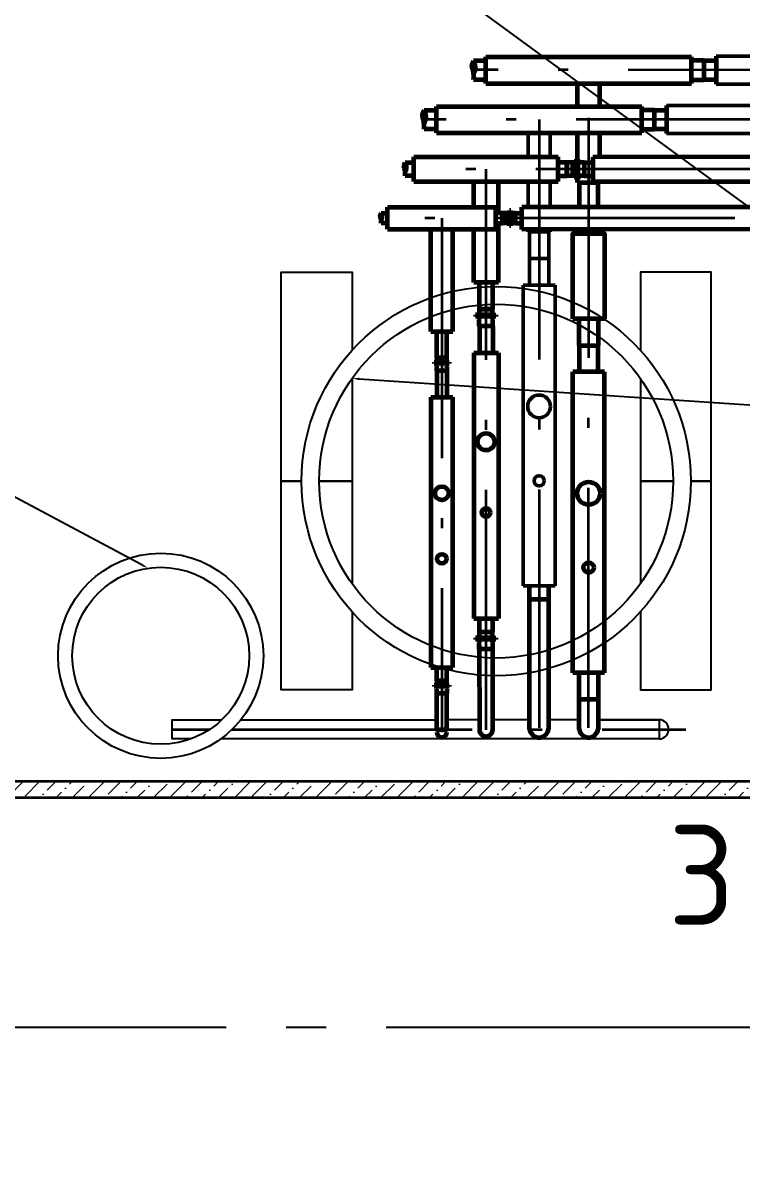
# Model space of a CAD drawing. Header units: metres. Extents: x 1563 to 4966, y -517 to 1463.
# Drawn here: x 2667.75 to 2685.72, y -1.76 to 27.13 of the extents above; entities that cross this region are included whole.
import ezdxf
from ezdxf import colors
from ezdxf.entities.mleader import LeaderData, LeaderLine
from ezdxf.enums import TextEntityAlignment as Align
from ezdxf.math import Vec2, Vec3

# ---------------------------------------------------------------- set-up
doc = ezdxf.new("R2018")
doc.units = ezdxf.units.M
for name, pattern in [('ACAD_ISO04W100', [30, 24, -3, 0, -3]), ('ACAD_ISO10W100', [18.5, 12, -3, 0.5, -3]), ('DASHDOT_axis', [24, 20, -1.5, 1, -1.5])]:
    doc.linetypes.add(name, pattern=pattern)
for name, color, linetype, lineweight in [('Основной', 1, 'Continuous', 60), ('таблица', 251, 'Continuous', 35), ('шриховка', 251, 'ACAD_ISO04W100', 15)]:
    doc.layers.add(name, color=color, linetype=linetype, lineweight=lineweight)
doc.styles.add('GOST', font='GOST.shx', dxfattribs={"oblique": 15})
doc.styles.get("Standard").update_dxf_attribs({"font": 'GOST Common.ttf'})
doc.dimstyles.new('М 1 к 200', dxfattribs={"dimtxt": 3.5, "dimasz": 3, "dimexe": 1.25, "dimexo": 0, "dimgap": 1, "dimtad": 1, "dimdec": 0, "dimlfac": 200, "dimzin": 0, "dimdsep": 46, "dimtxsty": 'GOST', "dimblk": 'OBLIQUE', "dimcen": 5, "dimclrd": 256, "dimclre": 256, "dimclrt": 256, "dimazin": 2, "dimtfac": 1, "dimtdec": 0, "dimtmove": 0, "dimatfit": 3, "dimldrblk": 'NONE', "dimfxl": 1.25, "dimtolj": 1, "dimtzin": 0, "dimlwd": 20, "dimlwe": 20, "dimarcsym": 2})
pattern_1 = [(45, (-5955.2925, -1907.5019), (0.152215341, 0.558122918), [0.71755, -0.14351, 0, -0.14351])]

# ---------------------------------------------------------------- blocks, each defined once
blk = doc.blocks.new('Лоток')
at = {"layer": 'шриховка'}
h = blk.add_hatch(dxfattribs=at)
h.set_pattern_fill('ANSI36', color=256, scale=0.0904)
h.set_pattern_definition(pattern_1)
h.paths.add_polyline_path([(30, 5.75), (30, 6.15), (0, 6.15), (0, 5.75)])
h = blk.add_hatch(dxfattribs=at)
h.set_pattern_fill('ANSI36', color=256, scale=0.0904)
h.set_pattern_definition(pattern_1)
h.paths.add_polyline_path([(30, -6.15), (30, -5.75), (0, -5.75), (0, -6.15)])
blk.add_lwpolyline([(0, -5.75), (30, -5.75), (30, -6.15), (0, -6.15)], close=True)
at = {"layer": 'таблица'}
for p, q in [((30, 5.75), (0, 5.75)), ((30, -5.75), (0, -5.75))]:
    blk.add_line(p, q, dxfattribs=at)
blk.add_lwpolyline([(30, 6.15), (0, 6.15), (0, -6.15), (30, -6.15)], close=True, dxfattribs=at)
blk = doc.blocks.new('_Oblique')
at = {"color": 0, "linetype": 'ByBlock', "lineweight": -2}
blk.add_line((-0.5, -0.5), (0.5, 0.5), dxfattribs=at)
blk = doc.blocks.new('*D168')
at = {"lineweight": 20, "transparency": 16777216}
for p, q in [((2659.944, 2.02), (2659.944, -33.075)), ((2689.944, 2.02), (2689.944, -33.075)), ((2689.944, -31.825), (2659.944, -31.825))]:
    blk.add_line(p, q, dxfattribs=at)
at = {"layer": 'Defpoints', "color": 0, "lineweight": 50, "transparency": 16777216}
for p in [(2659.944, 2.02), (2689.944, 2.02), (2659.944, -31.825)]:
    blk.add_point(p, dxfattribs=at)
at = {"lineweight": 20, "transparency": 16777216, "xscale": 3, "yscale": 3, "zscale": 3, "rotation": 180}
blk.add_blockref('_Oblique', (2659.944, -31.825), dxfattribs=at)
at = {"lineweight": 20, "transparency": 16777216, "xscale": 3, "yscale": 3, "zscale": 3}
blk.add_blockref('_Oblique', (2689.944, -31.825), dxfattribs=at)
at = {"lineweight": 50, "transparency": 16777216, "insert": (2674.944, -29.575), "char_height": 2.5, "attachment_point": 5, "bg_fill": 3, "box_fill_scale": 1.1, "bg_fill_color": 256, "bg_fill_true_color": 13158600, "bg_fill_transparency": 0}
blk.add_mtext('\\A1;6000', dxfattribs=at)
blk = doc.blocks.new('_None')
blk = doc.blocks.new('*D187')
at = {"lineweight": 20, "transparency": 16777216}
for p, q in [((2627.295, 7.189), (2627.295, -41.075)), ((2696.795, 7.189), (2696.795, -41.075)), ((2696.795, -39.825), (2627.295, -39.825))]:
    blk.add_line(p, q, dxfattribs=at)
at = {"layer": 'Defpoints', "color": 0, "lineweight": 50, "transparency": 16777216}
for p in [(2627.295, 7.189), (2696.795, 7.189), (2627.295, -39.825)]:
    blk.add_point(p, dxfattribs=at)
at = {"lineweight": 20, "transparency": 16777216, "xscale": 3, "yscale": 3, "zscale": 3, "rotation": 180}
blk.add_blockref('_Oblique', (2627.295, -39.825), dxfattribs=at)
at = {"lineweight": 20, "transparency": 16777216, "xscale": 3, "yscale": 3, "zscale": 3}
blk.add_blockref('_Oblique', (2696.795, -39.825), dxfattribs=at)
at = {"lineweight": 50, "transparency": 16777216, "insert": (2662.045, -37.575), "char_height": 2.5, "attachment_point": 5, "bg_fill": 3, "box_fill_scale": 1.1, "bg_fill_color": 256, "bg_fill_true_color": 13158600, "bg_fill_transparency": 0}
blk.add_mtext('\\A1;13900', dxfattribs=at)
blk = doc.blocks.new('*U318')
blk.add_attdef('РАЗРАБОТАЛ', text='', height=2.5).set_placement((424.501, -264.224), align=Align.MIDDLE_LEFT)
at = {"flags": 8}
for tag, height, p in [('ДАТА', 2.5, (464.074, -264.402)), ('ЛИСТ', 3, (560.388, -271.915)), ('ЛИСТОВ', 3, (577.888, -271.915)), ('ФОРМАТ', 3, (554.972, -294.745))]:
    blk.add_attdef(tag, text='', height=height, dxfattribs=at).set_placement(p, align=Align.MIDDLE_CENTER)
blk.add_attdef('ПРОВЕРИЛ', (424.749, -270.729), '', height=2.5)
at = {"lineweight": 30, "flags": 104}
for tag, p in [('ТЕПЛОВЫЕ_СЕТИ', (504, -269.5)), ('ИМЯ_ЧЕРТЕЖА', (504, -284.5))]:
    blk.add_attdef(tag, text='', height=3, dxfattribs=at).set_placement(p, align=Align.MIDDLE_CENTER)

msp = doc.modelspace()

# ---------------------------------------------------------------- linework, layer by layer
at = {"lineweight": 50}
for p, q in [((2696.1558, 26.3074), (2685.0721, 26.3074)), ((2696.1558, 25.6074), (2685.0721, 25.6074)), ((2694.8294, 25.0693), (2683.8334, 25.0693)), ((2694.8294, 24.3693), (2683.8334, 24.3693)), ((2682.1266, 19.0762), (2681.6488, 19.0762)), ((2682.1266, 10.2285), (2681.6488, 10.2285))]:
    msp.add_line(p, q, dxfattribs=at)
at = {"lineweight": 60}
for p, q in [((2679.0122, 26.1961), (2679.321, 26.1961)), ((2679.321, 26.288), (2684.4543, 26.288)), ((2684.4543, 25.6262), (2684.4543, 26.288)), ((2684.7632, 26.1961), (2684.4543, 26.1961)), ((2684.7632, 26.1961), (2685.0721, 26.1961)), ((2679.321, 25.7181), (2679.0122, 25.7181)), ((2679.321, 25.6262), (2684.4543, 25.6262)), ((2684.4543, 25.7181), (2684.7632, 25.7181)), ((2685.0721, 25.7181), (2684.7632, 25.7181)), ((2677.7735, 24.958), (2678.0823, 24.958)), ((2678.0823, 25.05), (2683.2156, 25.05)), ((2683.2156, 24.3881), (2683.2156, 25.05)), ((2683.5245, 24.958), (2683.2156, 24.958)), ((2683.5245, 24.958), (2683.8334, 24.958)), ((2678.0823, 24.48), (2677.7735, 24.48)), ((2678.0823, 24.3881), (2683.2156, 24.3881)), ((2683.2156, 24.48), (2683.5245, 24.48)), ((2683.8334, 24.48), (2683.5245, 24.48)), ((2681.6112, 23.1494), (2682.1642, 23.1494)), ((2681.6488, 23.1494), (2681.6488, 22.5328)), ((2682.1266, 22.5328), (2682.1266, 23.1494)), ((2681.6488, 21.8692), (2681.6488, 21.9798)), ((2682.1266, 21.9798), (2682.1266, 21.8692)), ((2682.2858, 19.7398), (2681.4895, 19.7398)), ((2681.6488, 19.0762), (2681.6488, 19.7398)), ((2682.1266, 19.7398), (2682.1266, 19.0762)), ((2681.6488, 19.0762), (2681.6488, 18.4126)), ((2681.6488, 19.0762), (2682.1266, 19.0762)), ((2681.6488, 19.0762), (2682.1266, 19.0762)), ((2682.1266, 18.4126), (2682.1266, 19.0762)), ((2682.2858, 18.4126), (2681.4895, 18.4126)), ((2681.4895, 10.892), (2681.4895, 18.4126)), ((2682.2858, 10.892), (2682.2858, 18.4126)), ((2682.2858, 10.892), (2681.4895, 10.892)), ((2681.6488, 9.4676), (2681.6488, 10.892)), ((2682.1266, 10.892), (2682.1266, 9.4753)), ((2681.6488, 10.2285), (2682.1266, 10.2285)), ((2681.6488, 10.2285), (2682.1266, 10.2285))]:
    msp.add_line(p, q, dxfattribs=at)
at = {"color": 3, "linetype": 'ACAD_ISO10W100', "lineweight": 35, "ltscale": 0.5}
for p, q in [((2698.1278, 25.957), (2678.9948, 25.9616)), ((2696.824, 24.7183), (2677.7561, 24.7235)), ((2671.4784, 9.4753), (2672.4175, 9.4753)), ((2672.978, 9.4753), (2684.3181, 9.4753))]:
    msp.add_line(p, q, dxfattribs=at)
at = {"color": 4, "lineweight": 60}
for p, q in [((2677.5173, 23.7895), (2681.1279, 23.7895)), ((2681.1279, 23.1701), (2681.1279, 23.7895)), ((2681.6275, 23.732), (2681.5828, 23.732)), ((2681.5828, 23.2291), (2681.5828, 23.732)), ((2681.6275, 23.6439), (2681.6275, 23.732)), ((2694.725, 23.7902), (2681.9904, 23.7854)), ((2677.3, 23.6479), (2677.5173, 23.6479)), ((2681.3452, 23.6479), (2681.1279, 23.6479)), ((2681.3452, 23.3117), (2681.3452, 23.6495)), ((2681.4905, 23.6495), (2681.3452, 23.6495)), ((2681.5222, 23.6439), (2681.4905, 23.6495)), ((2681.4905, 23.3117), (2681.4905, 23.6495)), ((2681.5828, 23.6439), (2681.5222, 23.6439)), ((2681.7732, 23.6439), (2681.6275, 23.6439)), ((2681.6275, 23.3173), (2681.6275, 23.6439)), ((2681.7732, 23.6439), (2681.9904, 23.6439)), ((2681.7732, 23.6398), (2681.7732, 23.3213)), ((2681.7732, 23.6398), (2681.7732, 23.3213)), ((2677.5173, 23.3117), (2677.3, 23.3117)), ((2677.5173, 23.1701), (2681.1279, 23.1701)), ((2681.1279, 23.3117), (2681.3452, 23.3117)), ((2681.4905, 23.3117), (2681.3452, 23.3117)), ((2681.5222, 23.3173), (2681.4905, 23.3117)), ((2681.5828, 23.3173), (2681.5222, 23.3173)), ((2681.6275, 23.2291), (2681.5828, 23.2291)), ((2681.7732, 23.3173), (2681.6275, 23.3173)), ((2681.6275, 23.3173), (2681.6275, 23.2291)), ((2681.9904, 23.3077), (2681.7732, 23.3077)), ((2694.725, 23.1709), (2681.9904, 23.1661)), ((2679.6323, 20.6485), (2679.0129, 20.6485)), ((2679.1545, 19.9849), (2679.1545, 20.6485)), ((2679.4907, 20.6485), (2679.1545, 20.6485)), ((2679.4907, 19.9849), (2679.4907, 20.6485)), ((2679.1504, 19.9849), (2679.1504, 19.8392)), ((2679.1545, 19.9849), (2679.4907, 19.9849)), ((2679.1545, 19.9849), (2679.4907, 19.9849)), ((2679.4907, 19.9849), (2679.1545, 19.9849)), ((2679.4907, 19.9849), (2679.1545, 19.9849)), ((2679.1545, 19.9849), (2679.473, 19.9849)), ((2679.477, 19.9849), (2679.477, 19.8392)), ((2679.1504, 19.8392), (2679.0623, 19.8392)), ((2679.0623, 19.8392), (2679.0623, 19.7945)), ((2679.5652, 19.7945), (2679.0623, 19.7945)), ((2679.1504, 19.7339), (2679.1448, 19.7022)), ((2679.1448, 19.7022), (2679.1448, 19.5569)), ((2679.477, 19.8392), (2679.1504, 19.8392)), ((2679.1504, 19.7945), (2679.1504, 19.7339)), ((2679.477, 19.8392), (2679.5652, 19.8392)), ((2679.477, 19.7945), (2679.477, 19.7339)), ((2679.477, 19.7339), (2679.4826, 19.7022)), ((2679.4826, 19.7022), (2679.4826, 19.5569)), ((2679.5652, 19.8392), (2679.5652, 19.7945)), ((2679.4826, 19.5569), (2679.1448, 19.5569)), ((2679.1545, 19.5569), (2679.1545, 18.8933)), ((2679.4907, 19.5569), (2679.4907, 18.8933)), ((2679.0129, 18.8933), (2679.6323, 18.8933)), ((2679.0129, 18.8933), (2679.0129, 12.2431)), ((2679.1545, 18.8933), (2679.4907, 18.8933)), ((2679.6323, 18.8933), (2679.6323, 12.2431)), ((2679.0129, 12.2431), (2679.6323, 12.2431)), ((2679.1545, 12.2431), (2679.4907, 12.2431)), ((2679.1504, 11.9114), (2679.1504, 11.7657)), ((2679.1545, 11.9114), (2679.473, 11.9114)), ((2679.477, 11.9114), (2679.477, 11.7657)), ((2679.1504, 11.7657), (2679.0623, 11.7657)), ((2679.0623, 11.7657), (2679.0623, 11.7209)), ((2679.5652, 11.7209), (2679.0623, 11.7209)), ((2679.1504, 11.6603), (2679.1448, 11.6287)), ((2679.1448, 11.6287), (2679.1448, 11.4834)), ((2679.477, 11.7657), (2679.1504, 11.7657)), ((2679.1504, 11.7209), (2679.1504, 11.6603)), ((2679.477, 11.7657), (2679.5652, 11.7657)), ((2679.477, 11.7209), (2679.477, 11.6603)), ((2679.477, 11.6603), (2679.4826, 11.6287)), ((2679.4826, 11.6287), (2679.4826, 11.4834)), ((2679.5652, 11.7657), (2679.5652, 11.7209)), ((2679.4826, 11.4834), (2679.1448, 11.4834))]:
    msp.add_line(p, q, dxfattribs=at)
at = {"color": 2, "lineweight": 60}
for p, q in [((2676.6997, 22.3823), (2676.8626, 22.3823)), ((2676.8626, 22.5328), (2679.5706, 22.5328)), ((2679.5706, 21.9798), (2679.5706, 22.5328)), ((2679.7336, 22.3823), (2679.5706, 22.3823)), ((2679.7336, 22.1302), (2679.7336, 22.3823)), ((2679.842, 22.3823), (2679.7336, 22.3823)), ((2679.8657, 22.3782), (2679.842, 22.3823)), ((2679.842, 22.1302), (2679.842, 22.3823)), ((2679.9109, 22.3782), (2679.8657, 22.3782)), ((2679.9443, 22.444), (2679.9109, 22.444)), ((2679.9109, 22.0686), (2679.9109, 22.444)), ((2679.9443, 22.3782), (2679.9443, 22.444)), ((2680.0531, 22.3782), (2679.9443, 22.3782)), ((2679.9443, 22.1344), (2679.9443, 22.3782)), ((2680.0531, 22.3782), (2680.216, 22.3782)), ((2693.8089, 22.533), (2680.216, 22.5286)), ((2680.216, 21.9756), (2680.216, 22.5286)), ((2676.8626, 22.1302), (2676.6997, 22.1302)), ((2676.8626, 21.9798), (2679.5706, 21.9798)), ((2677.9401, 19.425), (2677.9401, 21.9798)), ((2678.4931, 19.425), (2678.4931, 21.9798)), ((2679.5706, 22.1302), (2679.7336, 22.1302)), ((2679.842, 22.1302), (2679.7336, 22.1302)), ((2679.8657, 22.1344), (2679.842, 22.1302)), ((2679.9109, 22.1344), (2679.8657, 22.1344)), ((2679.9443, 22.0686), (2679.9109, 22.0686)), ((2680.0531, 22.1344), (2679.9443, 22.1344)), ((2679.9443, 22.1344), (2679.9443, 22.0686)), ((2680.216, 22.126), (2680.0531, 22.126)), ((2693.8089, 21.98), (2680.216, 21.9756)), ((2678.0906, 18.6526), (2678.0248, 18.6526)), ((2678.0248, 18.6526), (2678.0248, 18.6192)), ((2678.4002, 18.6192), (2678.0248, 18.6192)), ((2678.0906, 18.574), (2678.0864, 18.5504)), ((2678.0864, 18.5504), (2678.0864, 18.4419)), ((2678.0906, 18.7614), (2678.3427, 18.7614)), ((2678.3427, 18.7614), (2678.0906, 18.7614)), ((2678.0906, 18.7614), (2678.0906, 18.6526)), ((2678.3344, 18.6526), (2678.0906, 18.6526)), ((2678.0906, 18.6192), (2678.0906, 18.574)), ((2678.0936, 18.7614), (2678.3313, 18.7614)), ((2678.3344, 18.7614), (2678.3344, 18.6526)), ((2678.3344, 18.6526), (2678.4002, 18.6526)), ((2678.3344, 18.6192), (2678.3344, 18.574)), ((2678.3344, 18.574), (2678.3385, 18.5504)), ((2678.3385, 18.5504), (2678.3385, 18.4419)), ((2678.4002, 18.6526), (2678.4002, 18.6192)), ((2678.3385, 18.4419), (2678.0864, 18.4419)), ((2678.0906, 18.4419), (2678.0906, 17.7783)), ((2678.3427, 18.4419), (2678.3427, 17.7783)), ((2677.9401, 17.7783), (2678.4931, 17.7783)), ((2677.9401, 17.7783), (2677.9401, 11.0196)), ((2678.4931, 11.0196), (2678.4931, 17.7783)), ((2677.9401, 11.0196), (2678.4931, 11.0196)), ((2678.0906, 10.6878), (2678.0906, 11.0196)), ((2678.3427, 10.6878), (2678.3427, 11.0196)), ((2678.0906, 10.5791), (2678.0248, 10.5791)), ((2678.0248, 10.5791), (2678.0248, 10.5457)), ((2678.4002, 10.5457), (2678.0248, 10.5457)), ((2678.0906, 10.5004), (2678.0864, 10.4768)), ((2678.0864, 10.4768), (2678.0864, 10.3683)), ((2678.0906, 10.6878), (2678.0906, 10.5791)), ((2678.3344, 10.5791), (2678.0906, 10.5791)), ((2678.0906, 10.5457), (2678.0906, 10.5004)), ((2678.0936, 10.6878), (2678.3313, 10.6878)), ((2678.3344, 10.6878), (2678.3344, 10.5791)), ((2678.3344, 10.5791), (2678.4002, 10.5791)), ((2678.3344, 10.5457), (2678.3344, 10.5004)), ((2678.3344, 10.5004), (2678.3385, 10.4768)), ((2678.3385, 10.4768), (2678.3385, 10.3683)), ((2678.4002, 10.5791), (2678.4002, 10.5457)), ((2678.3385, 10.3683), (2678.0864, 10.3683))]:
    msp.add_line(p, q, dxfattribs=at)
at = {"color": 5, "lineweight": 50}
for p, q in [((2680.3725, 21.9113), (2680.9255, 21.9113)), ((2680.4101, 21.9113), (2680.4101, 21.2477)), ((2680.8879, 21.2477), (2680.8879, 21.9113)), ((2680.8879, 21.2477), (2680.4101, 21.2477)), ((2680.8879, 21.2477), (2680.4101, 21.2477)), ((2680.4101, 21.2477), (2680.4101, 20.5841)), ((2680.4101, 21.2477), (2680.8879, 21.2477)), ((2680.4101, 21.2477), (2680.8879, 21.2477)), ((2680.8879, 20.5841), (2680.8879, 21.2477)), ((2681.0471, 20.5841), (2680.2508, 20.5841)), ((2680.2508, 13.0635), (2680.2508, 20.5841)), ((2681.0471, 13.0635), (2681.0471, 20.5841)), ((2681.0471, 13.0635), (2680.2508, 13.0635))]:
    msp.add_line(p, q, dxfattribs=at)
at = {"color": 0, "linetype": 'ByBlock'}
msp.add_line((2683.6505, 9.7142), (2682.1266, 9.7142), dxfattribs=at)
at = {"color": 3, "linetype": 'ACAD_ISO10W100', "lineweight": 35, "ltscale": 0.5}
for points in [[(2681.8857, 9.5109), (2681.8897, 25.9609)], [(2680.649, 24.7227), (2680.6471, 9.5109)], [(2695.8166, 23.4798), (2677.2878, 23.4829)], [(2679.3229, 9.4674), (2679.3253, 23.4826)], [(2694.792, 22.2563), (2676.6906, 22.2586)], [(2678.2166, 22.2584), (2678.2166, 9.4017)]]:
    msp.add_lwpolyline(points, dxfattribs=at)
at = {"lineweight": 60}
for points in [[(2681.6112, 25.05), (2681.6112, 25.6262)], [(2682.1642, 25.05), (2682.1642, 25.6262)], [(2681.6112, 23.732), (2681.6112, 24.3881)], [(2682.1642, 23.7895), (2682.1642, 24.3881)], [(2681.6112, 23.1494), (2681.6112, 23.2291)], [(2682.1642, 23.1494), (2682.1642, 23.1701)]]:
    msp.add_lwpolyline(points, dxfattribs=at)
at = {"color": 5, "lineweight": 50}
for points in [[(2680.3725, 23.7895), (2680.3725, 24.3881)], [(2680.9255, 23.7895), (2680.9255, 24.3881)], [(2680.3725, 22.5328), (2680.3725, 23.1701)], [(2680.9255, 22.5328), (2680.9255, 23.1701)], [(2680.9255, 21.9113), (2680.9255, 21.9798)]]:
    msp.add_lwpolyline(points, dxfattribs=at)
at = {"color": 4, "lineweight": 60}
for points in [[(2677.5173, 23.1701), (2677.5173, 23.7895)], [(2681.9904, 23.7854), (2681.9904, 23.1661)], [(2681.3452, 23.6479), (2681.3452, 23.3117)], [(2679.0129, 22.5328), (2679.0129, 23.1701)], [(2679.6323, 22.3823), (2679.6323, 23.1701)], [(2679.0129, 20.6485), (2679.0129, 21.9798)], [(2679.6323, 20.6485), (2679.6323, 22.1302)]]:
    msp.add_lwpolyline(points, dxfattribs=at)
at = {"color": 2, "lineweight": 60}
for points in [[(2676.8626, 21.9798), (2676.8626, 22.5328)], [(2677.9447, 19.425), (2678.4931, 19.425)], [(2678.0906, 18.7614), (2678.0906, 19.425)], [(2678.3427, 18.7614), (2678.3427, 19.425)]]:
    msp.add_lwpolyline(points, dxfattribs=at)
at = {"color": 2, "lineweight": 50}
msp.add_lwpolyline([(2680.3725, 21.9113), (2680.3725, 21.9798)], dxfattribs=at)
at = {"color": 0, "linetype": 'ByBlock'}
for points in [[(2674.7103, 15.6825), (2674.2039, 15.6825), (2674.2039, 20.9026), (2675.9735, 20.9026), (2675.9735, 18.9534)], [(2684.4428, 15.6825), (2684.9491, 15.6825), (2684.9491, 20.9026), (2683.1796, 20.9026), (2683.1796, 18.9534)], [(2675.9735, 18.2493), (2675.9735, 15.6825), (2675.1527, 15.6825)], [(2683.1796, 18.2493), (2683.1796, 15.6825), (2684.0004, 15.6825)], [(2675.9735, 12.4116), (2675.9735, 10.4623), (2674.2039, 10.4623), (2674.2039, 15.6825), (2674.7103, 15.6825)], [(2675.1527, 15.6825), (2675.9735, 15.6825), (2675.9735, 13.1156)], [(2684.0004, 15.6825), (2683.1796, 15.6825), (2683.1796, 13.1156)], [(2683.1796, 12.4116), (2683.1796, 10.4623), (2684.9491, 10.4623), (2684.9491, 15.6825), (2684.4428, 15.6825)], [(2671.9456, 9.2364), (2671.4784, 9.2364), (2671.4784, 9.7142), (2672.7159, 9.7142)], [(2673.1947, 9.7142), (2678.0906, 9.7142)], [(2679.1545, 9.7142), (2678.3427, 9.7142)], [(2680.4101, 9.7142), (2679.4907, 9.7142)], [(2682.1266, 9.7142), (2683.6505, 9.7142), (2683.6505, 9.2364), (2679.7505, 9.2364)], [(2681.6488, 9.7142), (2680.8879, 9.7142)], [(2679.7505, 9.2364), (2672.6937, 9.2364)]]:
    msp.add_lwpolyline(points, dxfattribs=at)
at = {"color": 2, "linetype": 'DASHDOT_axis', "lineweight": 25}
msp.add_lwpolyline([(3161.8218, -12.4802), (2970.3218, -12.4802), (2970.3218, 2.0198), (2940.3218, 2.0198), (2875.3218, 2.0198), (2875.3218, 17.0198), (2855.3218, 17.0198), (2855.3218, 2.0198), (2789.8218, 2.0198), (2696.8218, 2.0198), (2638.8218, 2.0198), (2627.3218, 2.0198), (2627.3218, 12.0198), (2615.8218, 12.0198), (2284.3218, 12.0198)], dxfattribs=at)
at = {"color": 0, "linetype": 'ByBlock'}
for centre, radius in [((2679.5765, 15.6825), 4.8663), ((2679.5765, 15.6825), 4.4239), ((2671.1896, 11.3152), 2.5658), ((2671.1896, 11.3152), 2.2119)]:
    msp.add_circle(centre, radius, dxfattribs=at)
at = {"color": 5, "lineweight": 50}
for centre, radius in [((2680.649, 17.5486), 0.2861), ((2680.649, 15.6906), 0.127)]:
    msp.add_circle(centre, radius, dxfattribs=at)
at = {"color": 4, "lineweight": 60}
for centre, radius in [((2679.3226, 16.667), 0.2123), ((2679.3226, 14.8975), 0.1055)]:
    msp.add_circle(centre, radius, dxfattribs=at)
at = {"lineweight": 60}
for centre, radius in [((2681.8877, 15.3771), 0.2861), ((2681.8877, 13.5191), 0.127)]:
    msp.add_circle(centre, radius, dxfattribs=at)
at = {"color": 2, "lineweight": 60}
for centre, radius in [((2678.2166, 15.3771), 0.1713), ((2678.2166, 13.7403), 0.1158)]:
    msp.add_circle(centre, radius, dxfattribs=at)
at = {"color": 0, "linetype": 'ByBlock'}
msp.add_arc((2683.6505, 9.4753), 0.2389, 270, 90, dxfattribs=at)
at = {"color": 2, "lineweight": 60}
msp.add_arc((2678.2166, 9.4019), 0.1261, 180.0881, 359.9119, dxfattribs=at)
at = {"color": 4, "lineweight": 60}
msp.add_arc((2679.3229, 9.4674), 0.1686, 177.30717, 2.69283, dxfattribs=at)
at = {"lineweight": 60}
msp.add_arc((2680.6471, 9.5109), 0.2396, 184.47408, 355.52592, dxfattribs=at)
at = {"color": 5, "lineweight": 60}
msp.add_arc((2681.8857, 9.5109), 0.2396, 184.47408, 355.52592, dxfattribs=at)
at = {"lineweight": 60}
for points in [[(2679.0122, 25.7181), (2678.9983, 25.9493), (2678.9707, 26.0615), (2679.0122, 26.1961)], [(2679.0122, 26.1961), (2679.0497, 25.9768), (2679.012, 25.8662)], [(2677.7735, 24.48), (2677.7597, 24.7112), (2677.732, 24.8235), (2677.7735, 24.958)], [(2677.7735, 24.958), (2677.811, 24.7387), (2677.7734, 24.6281)]]:
    msp.add_spline(points, degree=3, dxfattribs=at)
at = {"color": 4, "lineweight": 60}
for points in [[(2677.3, 23.3117), (2677.2903, 23.4743), (2677.2709, 23.5532), (2677.3, 23.6479)], [(2677.3, 23.6479), (2677.3264, 23.4936), (2677.2999, 23.4158)]]:
    msp.add_spline(points, degree=3, dxfattribs=at)
at = {"color": 2, "lineweight": 60}
for points in [[(2676.6997, 22.1302), (2676.6924, 22.2521), (2676.6778, 22.3113), (2676.6997, 22.3823)], [(2676.6997, 22.3823), (2676.7195, 22.2666), (2676.6996, 22.2083)]]:
    msp.add_spline(points, degree=3, dxfattribs=at)
at = {"layer": 'Основной'}
for points in [[(2685.0721, 26.3074), (2685.0721, 25.6074)], [(2679.321, 25.6262), (2679.321, 26.288)], [(2684.7632, 26.1961), (2684.7632, 25.7181)], [(2678.0823, 24.3881), (2678.0823, 25.05)], [(2683.5245, 24.958), (2683.5245, 24.48)], [(2683.8334, 25.0693), (2683.8334, 24.3693)], [(2681.4895, 19.7398), (2681.4895, 21.8692), (2682.2858, 21.8692), (2682.2858, 19.7398)], [(2680.4101, 9.4753), (2680.4101, 13.0635)], [(2680.8879, 9.4753), (2680.8879, 13.0635)], [(2680.4101, 12.7317), (2680.8879, 12.7317)], [(2679.1545, 11.9114), (2679.1545, 12.2431)], [(2679.4907, 11.9114), (2679.4907, 12.2431)], [(2679.1545, 11.9114), (2679.4907, 11.9114)], [(2679.1503, 11.5918), (2679.1545, 9.4753)], [(2679.4865, 11.5918), (2679.4865, 9.4753)]]:
    msp.add_lwpolyline(points, dxfattribs=at)
at = {"layer": 'Основной', "color": 2}
for points in [[(2680.0531, 22.3782), (2680.0531, 22.126)], [(2678.3427, 10.6878), (2678.0906, 10.6878)], [(2678.0864, 10.3683), (2678.0864, 9.4753), (2678.3385, 9.4753), (2678.3385, 10.3683)]]:
    msp.add_lwpolyline(points, dxfattribs=at)

# ---------------------------------------------------------------- block references
at = {"rotation": 180}
msp.add_blockref('Лоток', (2689.9437, 2.0198), dxfattribs=at)

# ---------------------------------------------------------------- next in the draw order: dimensions: what is measured, and where the dimension line sits
at = {"lineweight": 50}
dim = msp.add_linear_dim(base=(2659.9437, -31.8249), p1=(2689.9437, 2.0198), p2=(2659.9437, 2.0198), dimstyle='М 1 к 200', override={"dimtxt": 2.5, "dimtxsty": 'Standard', "dimtfill": 1}, dxfattribs=at)
dim.commit()
dim.dimension.update_dxf_attribs({"geometry": '*D168', "text_midpoint": (2674.9437, -29.5749)})

# ---------------------------------------------------------------- next in the draw order: leaders
ml = msp.add_multileader_mtext('Standard')
ml.set_content('Ковер №1', color=256)
ml.set_leader_properties()
ml.build(insert=Vec2(0, 0))
ml.multileader.update_dxf_attribs({"text_left_attachment_type": 6, "text_right_attachment_type": 6, "dogleg_length": 0.36, "arrow_head_size": 0.18})
ctx = ml.context
ctx.base_point, ctx.char_height, ctx.arrow_head_size, ctx.landing_gap_size, ctx.plane_origin = Vec3(2654.0677, 35.4711), 2.5, 0.18, 0.09, Vec3(2688.5645, 20.6843)
ctx.left_attachment, ctx.right_attachment, ctx.text_align_type = 6, 6, 2
notes = []
notes.append((ctx, [(0, (1, 1, 0), (2668.2138, 35.4711), (-1, 0), 0.36, [(1, [(2675.9735, 18.2493), (2693.3407, 17.0876)], 0, [])])]))
ctx.mtext.insert, ctx.mtext.alignment, ctx.mtext.flow_direction = Vec3(2667.7638, 38.7211), 3, 5
ctx.mtext.has_bg_fill, ctx.mtext.bg_color, ctx.mtext.bg_scale_factor, ctx.mtext.bg_transparency, ctx.mtext.use_window_bg_color = 1, -1027028792, 1.5, 0, 1
for ctx, leaders in notes:
    for number, flags, end, landing, length, lines in leaders:
        leader = LeaderData()
        leader.index, (leader.has_last_leader_line, leader.has_dogleg_vector, leader.attachment_direction) = number, flags
        leader.last_leader_point, leader.dogleg_vector, leader.dogleg_length = Vec3(end), Vec3(landing), length
        for number, points, colour, breaks in lines:
            line = LeaderLine()
            line.index, line.vertices, line.color, line.breaks = number, Vec3.list(points), colors.encode_raw_color(colour), breaks
            leader.lines.append(line)
        ctx.leaders.append(leader)

# ---------------------------------------------------------------- next in the draw order: dimensions: what is measured, and where the dimension line sits
dim = msp.add_linear_dim(base=(2627.2945, -39.8249), p1=(2696.7945, 7.1891), p2=(2627.2945, 7.1891), dimstyle='М 1 к 200', override={"dimtxt": 2.5, "dimtxsty": 'Standard', "dimtfill": 1}, dxfattribs=at)
dim.commit()
dim.dimension.update_dxf_attribs({"geometry": '*D187', "text_midpoint": (2662.0445, -37.5749)})

# ---------------------------------------------------------------- next in the draw order: block references
ref = msp.add_blockref('*U318', (1563.118, 474.2397))
lines = msp.add_mtext('Колодец дренажный\\PКД1, КД2', dxfattribs={"insert": (2067.118, 189.7397), "char_height": 70, "attachment_point": 1})
ref.add_attrib('ИМЯ_ЧЕРТЕЖА', '', (2067.118, 189.7397), dxfattribs={"flags": 104}).embed_mtext(lines)
lines = msp.add_mtext('Архитектурно-строительные\\Pрешения. ', dxfattribs={"insert": (2067.118, 204.7397), "char_height": 70, "attachment_point": 1})
ref.add_attrib('ТЕПЛОВЫЕ_СЕТИ', '', (2067.118, 204.7397), dxfattribs={"flags": 104}).embed_mtext(lines)

# ---------------------------------------------------------------- next in the draw order: texts
at = {"lineweight": 50, "insert": (2688.0506, 7.0847), "char_height": 2.5, "attachment_point": 3}
msp.add_mtext_dynamic_manual_height_columns('\\pxr1;3', width=15, gutter_width=12.5, heights=[0], dxfattribs=at)

# ---------------------------------------------------------------- next in the draw order: leaders
ml = msp.add_multileader_mtext('Standard')
ml.set_content('КД2', color=256)
ml.set_leader_properties()
ml.build(insert=Vec2(0, 0))
ml.multileader.update_dxf_attribs({"text_left_attachment_type": 6, "text_right_attachment_type": 6, "dogleg_length": 0.36, "arrow_head_size": 0.18})
ctx = ml.context
ctx.base_point, ctx.char_height, ctx.arrow_head_size, ctx.landing_gap_size, ctx.plane_origin = Vec3(2656.8976, 17.7383), 2.5, 0.18, 0.09, Vec3(2670.8733, 13.5044)
ctx.left_attachment, ctx.right_attachment, ctx.text_align_type = 6, 6, 2
notes = []
notes.append((ctx, [(0, (1, 1, 0), (2662.9376, 17.7383), (-1, 0), 0.36, [(0, [(2670.8733, 13.5044)], 0, [])])]))
ctx.mtext.insert, ctx.mtext.alignment, ctx.mtext.flow_direction = Vec3(2662.4876, 20.7383), 3, 5
ctx.mtext.has_bg_fill, ctx.mtext.bg_color, ctx.mtext.bg_scale_factor, ctx.mtext.bg_transparency, ctx.mtext.use_window_bg_color = 1, -1027028792, 1.5, 0, 1
for ctx, leaders in notes:
    for number, flags, end, landing, length, lines in leaders:
        leader = LeaderData()
        leader.index, (leader.has_last_leader_line, leader.has_dogleg_vector, leader.attachment_direction) = number, flags
        leader.last_leader_point, leader.dogleg_vector, leader.dogleg_length = Vec3(end), Vec3(landing), length
        for number, points, colour, breaks in lines:
            line = LeaderLine()
            line.index, line.vertices, line.color, line.breaks = number, Vec3.list(points), colors.encode_raw_color(colour), breaks
            leader.lines.append(line)
        ctx.leaders.append(leader)

doc.saveas('drawing.dxf')
